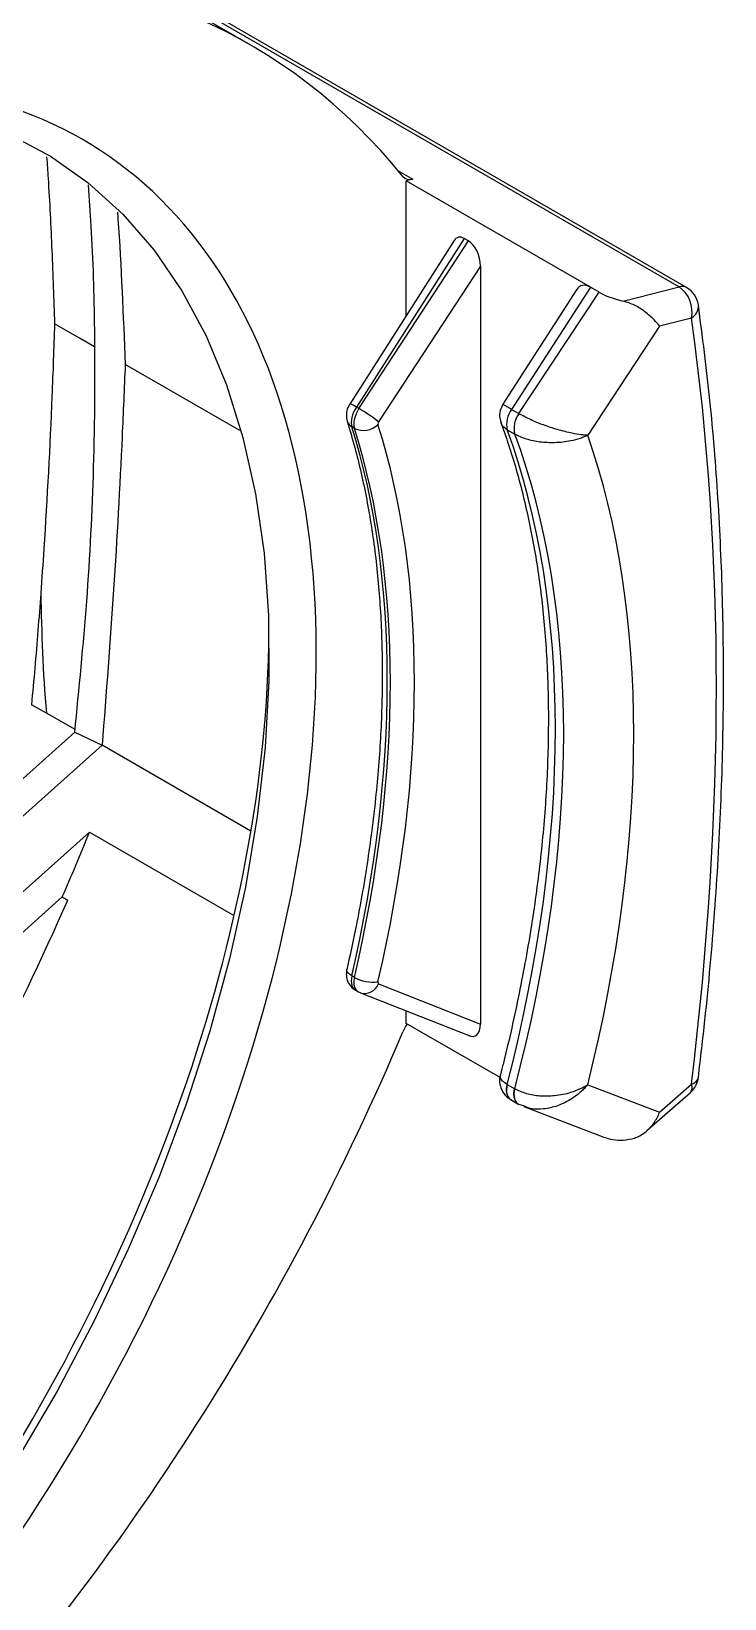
# Model space of a CAD drawing. Extents: x 12.3 to 108.7, y 1.1 to 80.4.
# Drawn here: x 29.723 to 31.463, y 57.139 to 61.07 of the extents above; entities that cross this region are included whole.
import ezdxf

# ---------------------------------------------------------------- set-up
doc = ezdxf.new("R2010")
doc.units = 0
doc.header["$MEASUREMENT"] = 0
doc.layers.add('OBJECT', color=7, linetype='CONTINUOUS')

msp = doc.modelspace()

# ---------------------------------------------------------------- linework, layer by layer
at = {"layer": 'OBJECT'}
for p, q in [((30.2743, 61.0353), (29.5936, 61.4283)), ((30.0115, 61.2015), (31.3491, 60.4293)), ((31.3679, 60.4276), (30.0303, 61.1997)), ((30.6441, 60.7203), (30.6804, 60.6994)), ((30.6804, 60.6994), (30.6643, 60.6953)), ((30.6643, 60.3572), (30.6643, 60.6953)), ((31.1262, 60.4287), (30.6643, 60.6953)), ((30.7847, 60.5457), (30.5223, 60.135)), ((30.8094, 60.5507), (30.539, 60.1275)), ((30.8204, 60.5444), (30.8094, 60.5507)), ((30.5452, 60.1239), (30.8204, 60.5444)), ((30.8506, 60.4813), (30.5949, 60.0906)), ((30.8506, 60.4813), (30.8506, 58.5801)), ((31.1262, 60.4287), (30.9286, 60.1219)), ((31.1481, 60.416), (31.1262, 60.4287)), ((31.2084, 60.3936), (31.3491, 60.4293)), ((31.0917, 60.4218), (30.9069, 60.1348)), ((30.9471, 60.1112), (31.1481, 60.416)), ((31.3799, 60.3509), (31.3001, 60.3306)), ((31.3001, 60.3306), (31.1195, 60.0569)), ((30.2462, 60.0691), (29.9589, 60.2344)), ((30.5452, 60.1239), (30.539, 60.1275)), ((30.9286, 60.1219), (30.9285, 60.1219)), ((30.9286, 60.1219), (30.9471, 60.1112)), ((30.5341, 60.0743), (30.528, 60.0779)), ((30.9471, 60.1112), (30.9473, 60.1111)), ((30.9178, 60.0706), (30.9363, 60.06)), ((30.9178, 60.0706), (30.9178, 60.0706)), ((30.9363, 60.06), (30.9364, 60.0599)), ((29.7236, 59.3809), (29.723, 59.3806)), ((29.761, 59.3601), (29.7236, 59.3809)), ((29.8329, 59.3186), (29.761, 59.3601)), ((29.1938, 58.7415), (29.8322, 59.3119)), ((29.8322, 59.3119), (29.9008, 59.2795)), ((29.9008, 59.2795), (29.9009, 59.2793)), ((30.2745, 59.0637), (29.9009, 59.2793)), ((29.8692, 59.0615), (29.3779, 58.6225)), ((29.8692, 59.0615), (30.2286, 58.854)), ((29.8009, 58.8988), (29.4384, 58.5749)), ((29.8009, 58.8988), (29.8147, 58.8908)), ((30.5341, 58.6971), (30.528, 58.7007)), ((30.5368, 58.6649), (30.5429, 58.6613)), ((30.549, 58.6584), (30.5452, 58.6602)), ((30.549, 58.6584), (30.8241, 58.5502)), ((30.5949, 58.6807), (30.8506, 58.5801)), ((30.6643, 58.5813), (30.6643, 58.6131)), ((30.8995, 58.4456), (30.6643, 58.5813)), ((30.9178, 58.4282), (30.9363, 58.4175)), ((30.9178, 58.4282), (30.9178, 58.4282)), ((31.1195, 58.4275), (31.3001, 58.3587)), ((31.3001, 58.3587), (31.3799, 58.4289)), ((30.9262, 58.3905), (30.9446, 58.3799)), ((30.9363, 58.4175), (30.9364, 58.4174)), ((31.2684, 58.3126), (31.3775, 58.4086)), ((30.9606, 58.3738), (30.9473, 58.3786)), ((30.9595, 58.3729), (31.1604, 58.2962))]:
    msp.add_line(p, q, dxfattribs=at)
at = {"layer": 'OBJECT', "flags": 128}
for points in [[(29.6692, 60.8112), (29.7713, 60.7571), (29.8661, 60.6905), (29.953, 60.6117), (30.0315, 60.5211), (30.1012, 60.4192), (30.1618, 60.3066), (30.213, 60.1838), (30.2544, 60.0515), (30.2859, 59.9104), (30.3073, 59.7612), (30.3185, 59.6048), (30.3193, 59.4419), (30.3099, 59.2734), (30.2902, 59.1003), (30.2604, 58.9234), (30.2207, 58.7436), (30.1711, 58.562), (30.1121, 58.3794), (30.0438, 58.1969), (29.9667, 58.0154), (29.8812, 57.8358), (29.7878, 57.6592), (29.6868, 57.4865)], [(29.882, 60.2786), (29.8438, 60.3006), (29.7817, 60.3363)], [(29.9009, 59.2793), (29.6615, 59.0655), (29.2492, 58.6971)], [(30.528, 58.7007), (30.5226, 58.7042), (30.5186, 58.7078), (30.516, 58.7114), (30.515, 58.7148), (30.5151, 58.7167)], [(30.9178, 58.4282), (30.9164, 58.4214), (30.9158, 58.4149), (30.916, 58.4088), (30.917, 58.4033), (30.9188, 58.3986), (30.9214, 58.3946), (30.9246, 58.3915), (30.9285, 58.3895)], [(30.9364, 58.4174), (30.935, 58.4106), (30.9345, 58.4041), (30.9347, 58.398), (30.9358, 58.3925), (30.9376, 58.3877), (30.9402, 58.3837), (30.9434, 58.3807), (30.9473, 58.3786)]]:
    msp.add_lwpolyline(points, dxfattribs=at)
at = {"layer": 'OBJECT'}
for centre, radius, start, end in [((31.3564, 60.4061), 0.0244, 61.8723, 107.4418), ((31.3053, 60.3668), 0.0763, 347.9417, 55.0076), ((31.3379, 60.3756), 0.06, 8.0499, 60.0027), ((31.3618, 60.3815), 0.0356, 300.6535, 4.0202), ((30.5143, 60.095), 0.0409, 52.7399, 78.6389), ((30.2883, 59.6872), 0.5067, 52.7688, 59.5368), ((30.9785, 60.0846), 0.0623, 143.265, 192.9654), ((30.9784, 60.0848), 0.0622, 143.3245, 193.1313), ((30.5398, 60.0999), 0.025, 197.8439, 241.867), ((30.5568, 60.1227), 0.0535, 244.9018, 313.092), ((30.997, 60.074), 0.0623, 143.265, 192.9654), ((30.9972, 60.0737), 0.0624, 143.2051, 192.8003), ((24.1129, 61.3847), 6.2075, 336.39256, 338.02108), ((23.9603, 61.4464), 6.3879, 319.02339, 336.41743), ((30.5804, 58.7794), 0.0944, 240.656, 277.8765), ((30.5596, 58.6949), 0.038, 253.7689, 338.1006), ((30.9471, 58.4149), 0.0322, 155.6885, 229.3236), ((31.3379, 58.4536), 0.06, 311.3695, 353.0515), ((31.3627, 58.4207), 0.0191, 320.926, 25.6024), ((31.3741, 58.4522), 0.024, 283.9437, 345.9068), ((30.9656, 58.4043), 0.0322, 155.6885, 229.3236)]:
    msp.add_arc(centre, radius, start, end, dxfattribs=at)
for centre, major_axis, ratio, start_param, end_param in [((28.3201, 57.6892), (1.9629, 3.3411), 0.582398, 6.066466, 6.644595), ((28.4348, 58.3735), (1.4229, 2.4218), 0.582398, 4.557457, 6.730603), ((30.6917, 60.753), (0.0304, 0.0517), 0.582398, 2.924873, 3.664152), ((30.8096, 60.5048), (-0.0157, 0.0484), 0.53733, 5.745554, 6.69943), ((30.8202, 60.4986), (-0.0154, 0.0483), 0.542662, 4.179614, 5.744801), ((31.1264, 60.3649), (-0.0221, 0.0673), 0.538616, 5.741522, 6.69517), ((31.2526, 60.443), (0.1368, -0.0148), 0.407757, 3.887724, 4.427712), ((25.7791, 56.2126), (4.0221, 6.8461), 0.582398, 5.353375, 5.650917), ((30.5617, 60.1094), (0.025, 0.0433), 0.576676, 1.482839, 2.653206), ((30.568, 60.1058), (0.025, 0.0433), 0.578087, 1.484061, 2.654427), ((28.6017, 58.2574), (1.4184, 2.5008), 0.572245, 5.195653, 5.791057), ((28.5734, 58.2737), (1.4566, 2.4787), 0.582473, 5.204512, 5.799915), ((30.5981, 60.0881), (0.00355, 0.00604), 0.582398, 1.487889, 2.658255), ((28.6035, 58.256), (1.4781, 2.516), 0.582398, 5.204444, 5.799848), ((28.9185, 58.0745), (1.4923, 2.6313), 0.57222, 5.154404, 5.832265), ((28.9008, 58.0847), (1.5332, 2.6078), 0.582604, 5.163402, 5.841263), ((28.9884, 58.0332), (1.5957, 2.716), 0.582398, 5.179866, 5.824426), ((28.3504, 58.4223), (1.3865, 2.4437), 0.572321, 4.549118, 5.486385), ((30.5617, 58.7082), (0.025, 0.0433), 0.576676, 2.057802, 3.228168), ((30.568, 58.7046), (0.025, 0.0433), 0.578087, 2.059024, 3.22939), ((30.5981, 58.6869), (0.00355, 0.00604), 0.582398, 2.062852, 3.233218), ((30.6917, 58.5546), (0.0304, 0.0517), 0.582398, 1.417246, 1.796234), ((30.8202, 58.598), (-0.0157, 0.0484), 0.53733, 2.603961, 4.169148), ((28.3201, 58.9277), (1.9629, 3.3411), 0.582398, 4.359697, 4.937827), ((31.2526, 58.3948), (0.1303, 0.0664), 0.632871, 3.660992, 4.071302)]:
    msp.add_ellipse(centre, major_axis=major_axis, ratio=ratio, start_param=start_param, end_param=end_param, dxfattribs=at)
for points, knots in [([(29.7617, 60.7554), (29.7629, 60.7375), (29.7684, 60.6602), (29.775, 60.5203), (29.7795, 60.3976), (29.7817, 60.3363)], [0, 0, 0, 0, 0.130615, 0.565238, 1, 1, 1, 1]), ([(29.8322, 59.3119), (29.8432, 59.4217), (29.8656, 59.6466), (29.8821, 59.9836), (29.8844, 60.2969), (29.8779, 60.5318), (29.8691, 60.6506), (29.8666, 60.6848)], [0, 0, 0, 0, 0.230726, 0.472248, 0.725078, 0.920688, 1, 1, 1, 1]), ([(29.9395, 60.6162), (29.9399, 60.6107), (29.9487, 60.4862), (29.9539, 60.3574), (29.9589, 60.2344)], [0, 0, 0, 0, 0.0442216, 1, 1, 1, 1]), ([(31.3001, 60.3306), (31.3, 60.3307), (31.2963, 60.3357), (31.2861, 60.3476), (31.265, 60.3665), (31.2382, 60.3842), (31.2182, 60.3905), (31.2084, 60.3936)], [0, 0, 0, 0, 0.0039472, 0.2373703, 0.5154149, 0.7645126, 1, 1, 1, 1]), ([(31.3974, 58.4464), (31.403, 58.4944), (31.4193, 58.6337), (31.4396, 58.8614), (31.4551, 59.128), (31.4617, 59.3901), (31.4593, 59.6473), (31.4479, 59.8992), (31.4282, 60.1456), (31.4076, 60.3046), (31.3973, 60.384)], [0, 0, 0, 0, 0.069967, 0.202857, 0.335762, 0.468677, 0.601599, 0.734528, 0.867459, 1, 1, 1, 1]), ([(29.7817, 60.3363), (29.7796, 60.2761), (29.7731, 60.0901), (29.7611, 59.8642), (29.7496, 59.6976), (29.747, 59.6604)], [0, 0, 0, 0, 0.2710321, 0.8371189, 1, 1, 1, 1]), ([(29.9589, 60.2344), (29.9564, 60.1745), (29.9486, 59.9884), (29.9314, 59.6715), (29.911, 59.4102), (29.9008, 59.2795)], [0, 0, 0, 0, 0.191655, 0.595622, 1, 1, 1, 1]), ([(30.5223, 60.135), (30.5208, 60.1324), (30.5163, 60.1244), (30.5126, 60.1095), (30.5149, 60.0978), (30.516, 60.0921)], [0, 0, 0, 0, 0.207638, 0.611703, 1, 1, 1, 1]), ([(30.907, 60.1346), (30.9043, 60.1295), (30.8987, 60.1189), (30.8975, 60.1021), (30.9011, 60.0925), (30.9024, 60.0888)], [0, 0, 0, 0, 0.360934, 0.75208, 1, 1, 1, 1]), ([(30.9285, 60.1219), (30.9241, 60.1244), (30.9153, 60.1295), (30.9079, 60.1339), (30.9074, 60.1343), (30.9072, 60.1345)], [0, 0, 0, 0, 0.352289, 0.704523, 1, 1, 1, 1]), ([(30.516, 60.0921), (30.5224, 60.0704), (30.5413, 60.0073), (30.5662, 59.8968), (30.5879, 59.7587), (30.6009, 59.6139), (30.6054, 59.4633), (30.6013, 59.3074), (30.5886, 59.147), (30.5672, 58.9826), (30.5419, 58.8386), (30.5223, 58.7494), (30.5151, 58.7167)], [0, 0, 0, 0, 0.057586, 0.167523, 0.277414, 0.387257, 0.497081, 0.606904, 0.716739, 0.826595, 0.936476, 1, 1, 1, 1]), ([(30.9016, 60.0885), (30.9082, 60.0702), (30.9293, 60.0115), (30.9589, 59.9062), (30.9875, 59.7704), (31.0075, 59.6275), (31.0191, 59.4782), (31.0222, 59.323), (31.0167, 59.1627), (31.0026, 58.9979), (30.9799, 58.8292), (30.9487, 58.6573), (30.9204, 58.531), (30.9029, 58.4625), (30.9003, 58.4524)], [0, 0, 0, 0, 0.0427092, 0.1369746, 0.2311521, 0.3252441, 0.4192926, 0.5133278, 0.6073645, 0.7014171, 0.7954945, 0.8896007, 0.9837371, 1, 1, 1, 1]), ([(30.9178, 60.0706), (30.9133, 60.0737), (30.906, 60.0787), (30.9035, 60.086), (30.9025, 60.0888)], [0, 0, 0, 0, 0.612261, 1, 1, 1, 1]), ([(31.1195, 60.0569), (31.1195, 60.0569), (31.1193, 60.0569), (31.1192, 60.0569), (31.119, 60.0569), (31.1184, 60.0569), (31.1173, 60.057), (31.115, 60.0571), (31.1101, 60.0575), (31.0991, 60.0587), (31.0774, 60.0623), (31.0454, 60.0702), (31.0091, 60.0822), (30.9751, 60.0961), (30.9566, 60.106), (30.9473, 60.1111)], [0, 0, 0, 0, 0.002247, 0.002609, 0.003644, 0.007342, 0.014794, 0.029819, 0.060193, 0.122326, 0.256905, 0.463291, 0.644783, 0.820096, 1, 1, 1, 1]), ([(31.1195, 60.0569), (31.1194, 60.0568), (31.1193, 60.0568), (31.1191, 60.0567), (31.1189, 60.0566), (31.1183, 60.0563), (31.117, 60.0557), (31.1144, 60.0545), (31.1089, 60.0521), (31.0967, 60.0476), (31.0729, 60.0412), (31.0383, 60.0372), (30.9999, 60.0391), (30.9645, 60.0463), (30.9459, 60.0553), (30.9364, 60.0599)], [0, 0, 0, 0, 0.002249, 0.00261, 0.003635, 0.007325, 0.014762, 0.029768, 0.060135, 0.122345, 0.256938, 0.463245, 0.644682, 0.82001, 1, 1, 1, 1]), ([(29.747, 59.6604), (29.7423, 59.5982), (29.7353, 59.5054), (29.7265, 59.4118), (29.7236, 59.3809)], [0, 0, 0, 0, 0.670335, 1, 1, 1, 1]), ([(29.747, 59.6604), (29.7493, 59.5616), (29.7517, 59.4629), (29.761, 59.3601), (29.761, 59.3601)], [0, 0, 0, 0, 0.999993, 1, 1, 1, 1]), ([(30.5151, 58.7167), (30.5145, 58.713), (30.513, 58.704), (30.5155, 58.6894), (30.5234, 58.675), (30.5337, 58.6661), (30.5408, 58.6629), (30.5429, 58.6619)], [0, 0, 0, 0, 0.1681706, 0.4080557, 0.648799, 0.8952481, 1, 1, 1, 1]), ([(30.9009, 58.4523), (30.9004, 58.4511), (30.8975, 58.4438), (30.8985, 58.4287), (30.9051, 58.4098), (30.9163, 58.3959), (30.9258, 58.3915), (30.9289, 58.39)], [0, 0, 0, 0, 0.053214, 0.315655, 0.580317, 0.862544, 1, 1, 1, 1]), ([(30.9178, 58.4282), (30.9136, 58.431), (30.9051, 58.4368), (30.8994, 58.4454), (30.9006, 58.4502), (30.901, 58.4522)], [0, 0, 0, 0, 0.370788, 0.74155, 1, 1, 1, 1]), ([(31.1195, 58.4275), (31.1194, 58.4275), (31.1193, 58.4274), (31.1191, 58.4273), (31.1189, 58.4271), (31.1183, 58.4268), (31.117, 58.426), (31.1144, 58.4244), (31.1089, 58.4212), (31.0967, 58.4151), (31.0729, 58.406), (31.0383, 58.399), (30.9999, 58.3985), (30.9645, 58.4041), (30.9459, 58.413), (30.9364, 58.4174)], [0, 0, 0, 0, 0.002249, 0.00261, 0.003635, 0.007325, 0.014762, 0.029768, 0.060135, 0.122345, 0.256938, 0.463245, 0.644682, 0.82001, 1, 1, 1, 1]), ([(31.1195, 58.4275), (31.1195, 58.4274), (31.1193, 58.4273), (31.1192, 58.4271), (31.119, 58.4269), (31.1184, 58.4263), (31.1173, 58.425), (31.115, 58.4224), (31.1101, 58.4172), (31.0991, 58.4067), (31.0774, 58.3901), (31.0453, 58.374), (31.0092, 58.366), (30.98, 58.3658), (30.9657, 58.3717), (30.9606, 58.3738)], [0, 0, 0, 0, 0.002449, 0.002844, 0.003972, 0.008003, 0.016126, 0.032503, 0.065611, 0.133336, 0.280028, 0.50499, 0.702817, 0.893909, 1, 1, 1, 1]), ([(31.2084, 58.289), (31.2182, 58.2901), (31.2382, 58.2924), (31.265, 58.3076), (31.2861, 58.3301), (31.2963, 58.3492), (31.3, 58.3585), (31.3001, 58.3587)], [0, 0, 0, 0, 0.2354874, 0.4845851, 0.7626297, 0.9960528, 1, 1, 1, 1])]:
    msp.add_open_spline(points, degree=3, knots=knots, dxfattribs=at)

doc.saveas('drawing.dxf')
